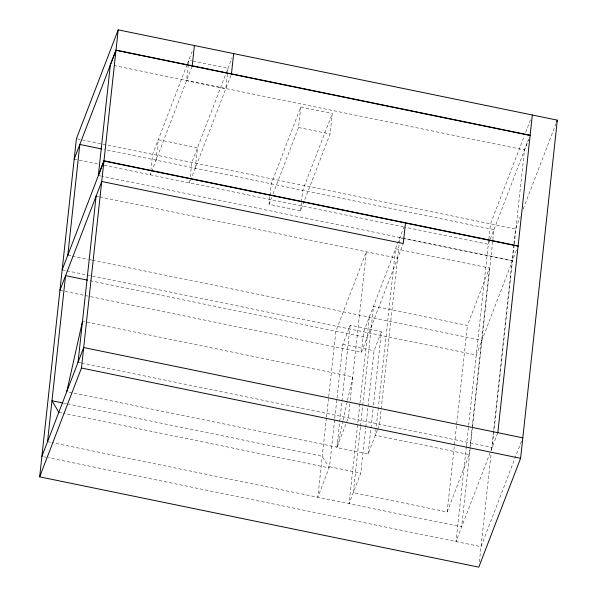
<?xml version="1.0" encoding="UTF-8"?>
<svg xmlns="http://www.w3.org/2000/svg" width="597" height="597" viewBox="0 0 597 597"><rect width="100%" height="100%" fill="white"/><g stroke="black" fill="none" stroke-linecap="round" stroke-linejoin="round"><path stroke-width="0.45" stroke-dasharray="2.98 2.24" d="M156.033 160.138L158.257 139.661L197.503 147.728L195.279 168.205M188.286 64.67L186.548 80.692L225.793 88.759L227.532 72.737M188.383 63.775L188.771 60.215L191.51 60.782M189.921 180.227L189.637 182.898L231.435 74.065M190.309 176.667L191.861 162.421L231.994 57.909M227.629 71.849L228.017 68.282L192.421 60.969M304.171 201.271L300.515 210.763L269.038 204.308L269.911 196.294M270.008 195.406L271.262 183.831L300.761 107.035L332.305 113.505L330.081 133.982L304.5 200.413M273.016 193.95L298.537 127.512L300.761 107.035M300.515 210.763L301.381 202.749M301.478 201.861L302.739 190.286L332.305 113.505M326.425 417.922L317.805 497.256L329.537 466.72L334.678 419.43M326.529 417.004L328.634 397.632M328.731 396.707L335.85 331.216L366.357 251.77L350.2 400.527M334.775 418.504L336.895 399.035M336.992 398.109L342.835 344.335L350.193 325.178L381.438 331.604L373.177 407.632M377.289 430.176L368.14 453.989L336.895 447.563L339.618 422.527M339.715 421.601L341.827 402.132M341.932 401.206L350.193 325.178M349.827 403.975L348.32 417.818L336.895 447.563M59.931 290.329L361.446 352.334L363.67 331.857L403.811 227.345M359.887 403.96L349.051 503.681L360.782 473.145L365.722 427.713M359.976 403.132L369.319 317.164M360.409 427.101L353.29 492.659L447.153 511.965L469.197 454.563L469.802 449.019M360.506 426.176L373.55 306.142L467.414 325.44L489.458 268.038L395.595 248.74L378.446 406.639M365.819 426.788L367.931 407.318M368.036 406.385L374.08 350.76L381.438 331.604M368.14 453.989L370.856 428.952M370.961 428.027L373.073 408.557M378.341 407.557L375.334 435.258L469.197 454.563M447.153 511.965L467.414 325.44M466.354 446.429L456.026 541.531L497.823 432.706M466.384 446.131L488.824 239.584M488.891 238.972L490.533 223.838L524.308 135.907M469.899 448.101L472.011 428.706M472.108 427.788L489.458 268.038M472.503 427.116L461.668 526.838L52.096 442.623M472.6 426.191L492.749 240.688M492.853 239.77L493.958 229.621L104.453 149.526M479.376 561.807L491.085 454.048M491.48 450.347L513.823 244.725M513.92 243.8L515.532 228.979L520.211 216.793M514.174 244.949L512.465 260.635L101.99 176.227M514.271 244.031L524.494 149.937L528.479 139.564M342.887 421.049L337.036 447.205L66.76 391.625M343.088 420.154L347.32 401.214M347.521 400.311L352.767 376.864L82.498 321.29M187.055 64.677L152.616 154.354L150.392 174.831L192.189 65.998M187.391 63.804L192.421 50.708M269.038 204.308L271.695 197.406M361.446 352.334L403.251 243.501M377.61 429.34L379.565 424.243L399.826 237.718L402.55 238.278M525.644 132.422L530.666 119.363M489.98 239.964L488.309 244.315L404.281 227.039M490.301 239.128L528.442 139.84M523.226 208.957L555.994 123.631M516.45 250.262L476.287 355.014L66.715 270.792M521.479 441.325L481.018 546.673L48.275 457.69M114.012 65.528L524.494 149.937M298.537 127.512L330.081 133.982M77.311 138.87L515.532 228.979M74.185 159.16L98.811 164.22M104.117 165.317L403.475 226.875M98.341 175.481L101.072 176.04M403.46 238.464L512.442 260.874L492.182 447.399L81.699 362.991M96.087 196.197L98.826 196.756M99.744 196.943L397.602 258.195M67.797 255.158L71.446 255.912M72.364 256.098L87.871 259.285M88.781 259.471L91.52 260.038M92.431 260.225L481.928 340.32M62.155 269.859L65.812 270.605M90.244 280.709L367.095 337.641M342.835 344.335L374.08 350.76M78.05 362.237L80.789 362.804M63.857 403.169L66.595 403.736M67.506 403.923L322.261 456.309L329.096 467.869L63.386 413.228M329.537 466.72L360.782 473.145M58.827 412.296L62.476 413.042M47.536 441.683L51.193 442.437M43.715 456.75L47.372 457.503"/><path stroke-width="0.9" d="M39.671 476.854L76.409 138.683L118.206 29.85L557.329 120.146L520.591 458.317L478.794 567.15L39.671 476.854L81.468 368.021L103.953 161.026L518.084 246.18M47.536 441.683L65.573 275.635L87.505 280.142M67.797 255.158L79.826 144.467L101.721 148.966M78.05 362.237L96.087 196.197M530.136 135.243L116.005 50.088L110.363 64.782L98.341 175.481L103.982 160.78L118.206 29.85M192.189 65.998L194.413 45.521M231.435 74.065L233.658 53.588M405.475 223.024L403.251 243.501L101.729 181.495L59.931 290.329M497.823 432.706L532.337 115.005M66.76 391.625L82.498 321.29M74.185 159.16L115.982 50.327L530.114 135.482M62.155 269.859L103.953 161.026M41.894 456.377L83.692 347.544L522.815 437.84M556.665 121.892L557.329 120.146M103.982 160.78L518.114 245.942M81.468 368.021L520.591 458.317M62.946 402.982L51.984 400.729L58.827 412.296"/></g></svg>
